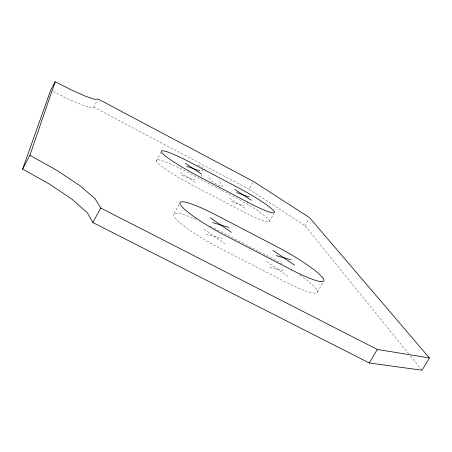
<?xml version="1.0" encoding="UTF-8"?>
<svg xmlns="http://www.w3.org/2000/svg" width="452" height="452" viewBox="0 0 452 452"><rect width="100%" height="100%" fill="white"/><g stroke="black" fill="none" stroke-linecap="round" stroke-linejoin="round"><path stroke-width="0.34" stroke-dasharray="2.26 1.69" d="M53.133 91.513L67.303 98.592L81.332 104.678L90.558 107.621L93.745 107.096L97.395 100.248M156.375 160.884L161.019 152.369M174.184 213.542L179.184 204.479M408.732 353.814L304.959 225.695L249.114 189.269L253.143 182.083M269.347 221.531L273.726 213.785M304.959 225.695L308.897 218.791M317.496 291.958L322.994 282.449M197.897 165.076L199.959 165.539L205.4 169.562M269.754 267.064L284.63 270.895M206.089 234.187L222.537 238.78M231.701 201.626L244.04 205.75M181.664 175.365L194.976 179.975M210.366 226.294L270.239 257.329A46.206 7.17 29.8 0 1 282.082 263.827M93.745 107.096L249.114 189.269M229.723 198.23L246.221 209.248M180.399 172.319L196.456 183.128M266.539 261.538L288.173 276.573M204.022 229.209L224.943 243.922M410.506 356.006L421.592 369.691M219.774 181.744L222.469 186.393A6.74 0.78 29 0 1 217.327 184.585A6.74 0.78 29 0 1 210.745 180.212L208.287 175.687M201.937 169.291L203.44 172.139M200.937 174.545L201.886 176.41M299.925 275.093A46.206 7.17 29.8 0 1 316.694 292.862A46.206 7.17 29.8 0 1 284.896 281.647L219.463 247.939A46.573 7.368 29.2 0 1 175.207 218.039A46.573 7.368 29.2 0 1 196.422 219.559M242.571 211.417L191.445 184.619A36.42 4.509 28.9 0 1 156.454 161.093A36.42 4.509 28.9 0 1 185.501 171.184L233.56 196.467A36.098 4.424 29.2 0 1 269.143 220.26A36.098 4.424 29.2 0 1 242.571 211.417"/><path stroke-width="0.68" d="M22.6 169.088L29.877 155.29L55.15 81.761L71.772 90.129L85.767 96.321L94.937 99.395L98.056 98.999L253.476 181.484L309.552 217.644L429.4 357.944L422.038 370.239L369.301 362.979L92.852 222.531L87.377 212.739L72.1 199.292L49.511 184.1L22.6 169.088L50.669 90.281L55.15 81.761M92.852 222.531L100.706 208.016L95.01 198.586L79.552 185.393L56.839 170.325L29.877 155.29M369.301 362.979L377.29 349.452L429.4 357.944M276.251 255.64L291.009 259.725M212.564 222.576L228.893 227.429M236.735 192.608L249.007 196.897M186.682 166.229L199.931 171.009M100.706 208.016L377.29 349.452M234.684 189.343L251.261 200.264M185.343 163.313L201.479 174.031M272.912 250.318L294.676 265.205M210.372 217.802L231.424 232.368M291.619 269.9L226.158 235.989A46.646 6.836 29.2 0 1 180.201 204.247A46.646 6.836 29.2 0 1 215.898 214.926L276.421 246.453A46.273 6.656 29.7 0 1 323.316 278.59A46.273 6.656 29.7 0 1 291.619 269.9M247.741 202.202L196.597 175.28A36.465 4.181 28.9 0 1 161.432 151.957A36.465 4.181 28.9 0 1 190.326 162.409L238.402 187.795A36.143 4.102 29.2 0 1 274.161 211.389A36.143 4.102 29.2 0 1 247.741 202.202"/></g></svg>
